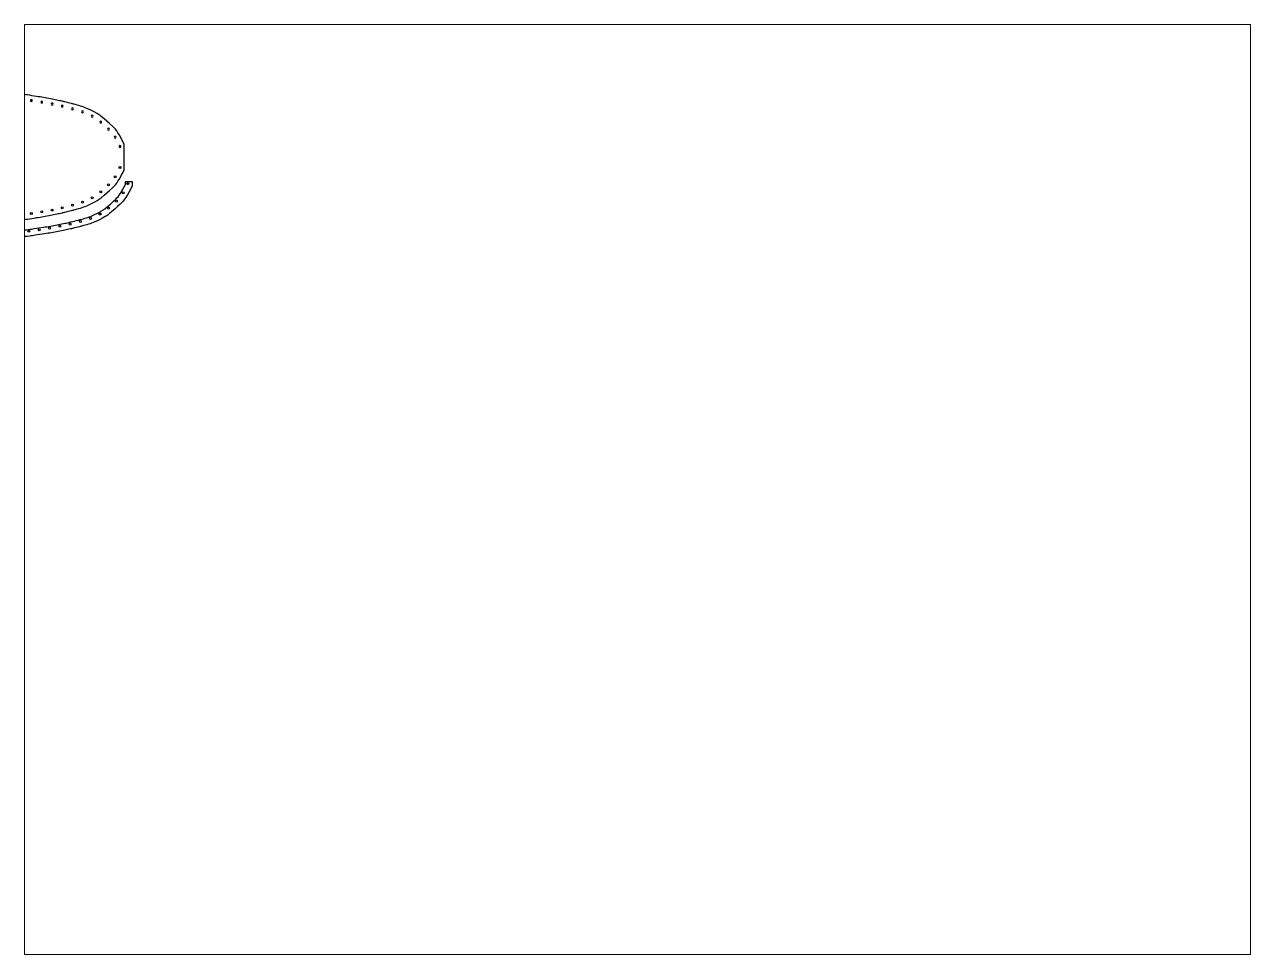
# Paper-space layout 'Лист2' of a CAD drawing. Header units: millimetres. Extents: x 26 to 231, y 20 to 176.
# The model-space entities are those that its viewports show. They can reach past a viewport. Long polylines and large blocks are cut down to what shows.
import ezdxf

# ---------------------------------------------------------------- set-up
doc = ezdxf.new("R2010")
doc.units = ezdxf.units.MM

# ---------------------------------------------------------------- blocks, each defined once
blk = doc.blocks.new('*U53')
at = {"color": 7, "true_color": 0xffffff}
blk.add_circle((0.24, 0), 0.75, dxfattribs=at)
blk = doc.blocks.new('*U54')
at = {"color": 0, "linetype": 'ByBlock', "lineweight": -2, "transparency": 16777216}
for p, rotation in [((3103.5, 1094.93), 66.02372229441319), ((3094.51, 1081.38), 42.6144092851621), ((3099.68, 1087.69), 58.3712167227024), ((3081.61, 1071.38), 27.88547071135803), ((3088.37, 1075.96), 40.25586915969259), ((3042.31, 1060.4), 9.695056436354331), ((3050.38, 1061.88), 11.12134844619146), ((3058.39, 1063.59), 13.28797674184608), ((3066.34, 1065.58), 15.12602669118849), ((3074.2, 1067.89), 20.48334177613979), ((2969.11, 1051.54), 6.012483020559229), ((2977.26, 1052.4), 5.963881569841319), ((2985.41, 1053.25), 6.397579617865098), ((2993.55, 1054.18), 6.280609022118468), ((3001.69, 1055.08), 6.406058718086825), ((3009.84, 1056), 6.510651446815292), ((3017.98, 1056.94), 6.834395522230122), ((3026.11, 1057.95), 7.264994385667197), ((3034.22, 1059.1), 8.653251262678898), ((2944.64, 1049.12), 3.791973826345949), ((2952.81, 1049.84), 5.845894925021966), ((2960.96, 1050.68), 5.990539837267176)]:
    blk.add_blockref('*U53', p, dxfattribs=dict(at, rotation=rotation))
blk = doc.blocks.new('*U58')
at = {"color": 7, "true_color": 0xffffff}
blk.add_circle((0.24, 0), 0.75, dxfattribs=at)
blk = doc.blocks.new('*U59')
at = {"color": 0, "linetype": 'ByBlock', "lineweight": -2, "transparency": 16777216}
for p, rotation in [((3103.5, 1094.93), 66.02372229441319), ((3094.51, 1081.38), 42.6144092851621), ((3099.68, 1087.69), 58.3712167227024), ((3081.61, 1071.38), 27.88547071135803), ((3088.37, 1075.96), 40.25586915969259), ((3042.31, 1060.4), 9.695056436354331), ((3050.38, 1061.88), 11.12134844619146), ((3058.39, 1063.59), 13.28797674184608), ((3066.34, 1065.58), 15.12602669118849), ((3074.2, 1067.89), 20.48334177613979), ((2969.11, 1051.54), 6.012483020559229), ((2977.26, 1052.4), 5.963881569841319), ((2985.41, 1053.25), 6.397579617865098), ((2993.55, 1054.18), 6.280609022118468), ((3001.69, 1055.08), 6.406058718086825), ((3009.84, 1056), 6.510651446815292), ((3017.98, 1056.94), 6.834395522230122), ((3026.11, 1057.95), 7.264994385667197), ((3034.22, 1059.1), 8.653251262678898), ((2944.64, 1049.12), 3.791973826345949), ((2952.81, 1049.84), 5.845894925021966), ((2960.96, 1050.68), 5.990539837267176)]:
    blk.add_blockref('*U58', p, dxfattribs=dict(at, rotation=rotation))
blk = doc.blocks.new('*U60')
at = {"color": 7, "true_color": 0xffffff}
blk.add_circle((0.24, 0), 0.75, dxfattribs=at)
blk = doc.blocks.new('*U61')
at = {"color": 0, "linetype": 'ByBlock', "lineweight": -2, "transparency": 16777216}
for p, rotation in [((3103.5, 1094.93), 66.02372229441319), ((3094.51, 1081.38), 42.6144092851621), ((3099.68, 1087.69), 58.3712167227024), ((3081.61, 1071.38), 27.88547071135803), ((3088.37, 1075.96), 40.25586915969259), ((3042.31, 1060.4), 9.695056436354331), ((3050.38, 1061.88), 11.12134844619146), ((3058.39, 1063.59), 13.28797674184608), ((3066.34, 1065.58), 15.12602669118849), ((3074.2, 1067.89), 20.48334177613979), ((2969.11, 1051.54), 6.012483020559229), ((2977.26, 1052.4), 5.963881569841319), ((2985.41, 1053.25), 6.397579617865098), ((2993.55, 1054.18), 6.280609022118468), ((3001.69, 1055.08), 6.406058718086825), ((3009.84, 1056), 6.510651446815292), ((3017.98, 1056.94), 6.834395522230122), ((3026.11, 1057.95), 7.264994385667197), ((3034.22, 1059.1), 8.653251262678898), ((2944.64, 1049.12), 3.791973826345949), ((2952.81, 1049.84), 5.845894925021966), ((2960.96, 1050.68), 5.990539837267176)]:
    blk.add_blockref('*U60', p, dxfattribs=dict(at, rotation=rotation))

msp = doc.modelspace()

# ---------------------------------------------------------------- linework, layer by layer
for points in [[(948.59, 2038.72, 0.001413), (955.55, 2039.59, 0.00462), (960.08, 2040.21, 0.002916), (967.26, 2041.3, 0.003757), (972.73, 2042.21, 0.003889), (978.01, 2043.17, 0.004542), (983.13, 2044.19, 0.005467), (987.36, 2045.13, 0.003438), (989.34, 2045.6, 0.00129), (994.59, 2046.91, 0.005512), (996.41, 2047.39, 0.001962), (1001.52, 2048.82, 0.037577), (1006.46, 2050.63, 0.021748), (1014.55, 2054.74, 0.044245), (1017.64, 2056.86, 0.014287), (1026.36, 2064.5, 0.061421), (1030.69, 2069.64, 0.039809), (1035.64, 2078.73), (1035.64, 2098.46, 0.039809), (1030.69, 2107.55, 0.061421), (1026.36, 2112.69, 0.014287), (1017.64, 2120.33, 0.044245), (1014.55, 2122.45, 0.021748), (1006.46, 2126.57, 0.037577), (1001.52, 2128.38, 0.001962), (996.41, 2129.81, 0.005512), (994.59, 2130.29, 0.00129), (989.34, 2131.6, 0.003438), (987.36, 2132.07, 0.005467), (983.13, 2133, 0.004542), (978.01, 2134.02, 0.003889), (972.73, 2134.98, 0.003757), (967.26, 2135.89, 0.002916), (960.08, 2136.98, 0.00462), (955.55, 2137.61, 0.001413), (948.59, 2138.48, 0.00187)], [(942.27, 2029.9, 0.000092), (948.91, 2030.66, 0.00187), (954.13, 2031.27, 0.001413), (961.06, 2032.14, 0.00462), (965.5, 2032.75, 0.002916), (972.62, 2033.83, 0.003757), (978.01, 2034.73, 0.003889), (983.21, 2035.67, 0.004542), (988.23, 2036.68, 0.005467), (992.36, 2037.58, 0.003438), (994.26, 2038.04, 0.00129), (999.49, 2039.34, 0.005512), (1001.2, 2039.79, 0.001962), (1006.27, 2041.21, 0.037577), (1010.47, 2042.75, 0.021748), (1018.15, 2046.66, 0.044245), (1020.48, 2048.26, 0.014287), (1028.97, 2055.69, 0.061421), (1032.48, 2059.85, 0.03524), (1036.57, 2067.22), (1036.57, 2069.58), (1041.82, 2069.58), (1041.82, 2066.08, -0.039809), (1036.87, 2056.98, -0.061421), (1032.54, 2051.84, -0.014287), (1023.82, 2044.21, -0.044245), (1020.73, 2042.08, -0.021748), (1012.64, 2037.97, -0.037577), (1007.71, 2036.16, -0.001962), (1002.6, 2034.73, -0.005512), (1000.77, 2034.25, -0.00129), (995.52, 2032.94, -0.003438), (993.54, 2032.47, -0.005467), (989.31, 2031.54, -0.004542), (984.19, 2030.52, -0.003889), (978.91, 2029.56, -0.003757), (973.44, 2028.65, -0.002916), (966.26, 2027.55, -0.00462), (961.73, 2026.93, -0.001413), (954.77, 2026.06, -0.00187), (949.51, 2025.44, -0.000092), (942.87, 2024.68, -0.000344)]]:
    msp.add_lwpolyline(points, format="xyb")

# ---------------------------------------------------------------- block references
at = {"xscale": -1, "rotation": 180}
msp.add_blockref('*U59', (-2071.29, 3191.87), dxfattribs=at)
for name, p in [('*U54', (-2071.29, 985.32)), ('*U61', (-2065.11, 972.67))]:
    msp.add_blockref(name, p)

psp = doc.layouts.new('Лист2')

# ---------------------------------------------------------------- viewports
at = {"layer": '0'}
psp.add_viewport(center=(128.5, 97.5), size=(205.6, 156), view_center_point=(1435.87, 1829.26), view_height=725.3873, dxfattribs=at)

doc.saveas('drawing.dxf')
